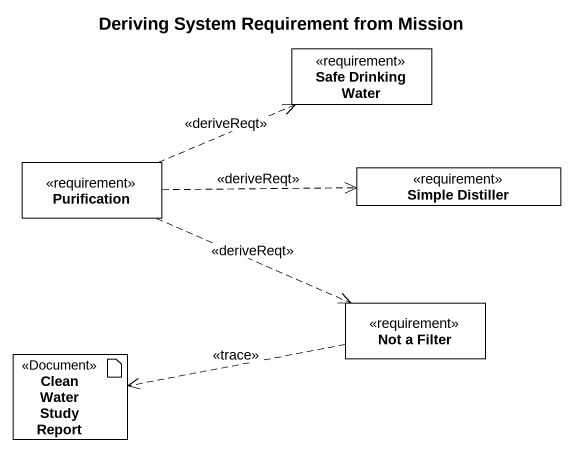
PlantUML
@startuml
title Deriving System Requirement from Mission
allowmixing
hide circle
hide empty members
class "Safe Drinking Water" as Safe_Drinking_Water <<requirement>>
class Purification <<requirement>>
class "Simple Distiller" as Simple_Distiller <<requirement>>
class "Not a Filter" as Not_a_Filter <<requirement>>
artifact "Clean Water Study Report" as Clean_Water_Study_Report <<Document>>
Purification .right.> Safe_Drinking_Water : <<deriveReqt>>
Purification .right.> Simple_Distiller : <<deriveReqt>>
Purification .right.> Not_a_Filter : <<deriveReqt>>
Not_a_Filter .left.> Clean_Water_Study_Report : <<trace>>
@enduml
